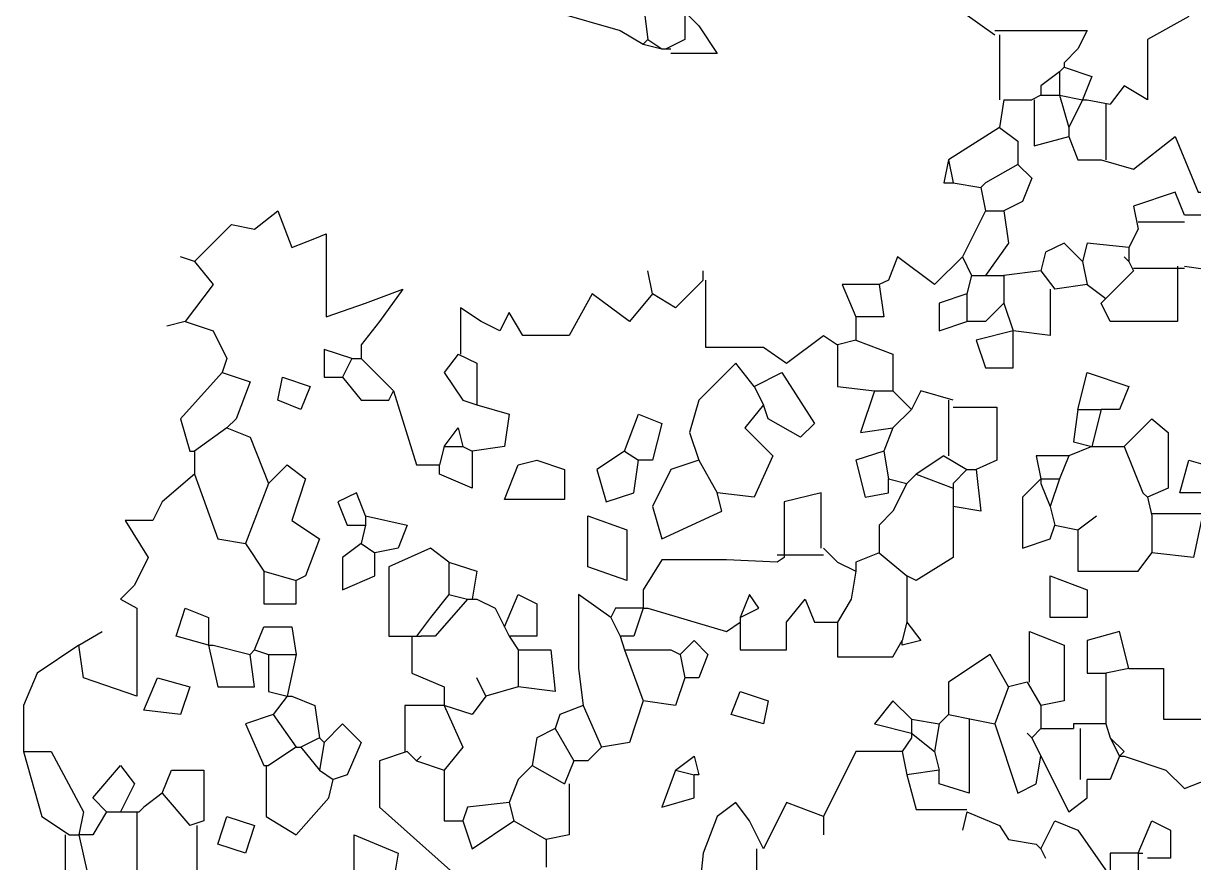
# Model space of a CAD drawing. Header units: metres. Extents: x -3.5 to 3.6, y -0.1 to 12.6.
# Drawn here: x -2.461 to -0.533, y 8.847 to 10.23 of the extents above; entities that cross this region are included whole.
import ezdxf

# ---------------------------------------------------------------- set-up
doc = ezdxf.new("R2010")
doc.units = ezdxf.units.M
doc.header["$LTSCALE"] = 0.2

msp = doc.modelspace()

# ---------------------------------------------------------------- linework, layer by layer
at = {"linetype": 'Continuous', "flags": 128}
for points in [[(-1.3792, 10.2794), (-1.4402, 10.2641), (-1.4326, 10.2032)], [(-0.9601, 10.2946), (-0.9754, 10.2641), (-0.9144, 10.2489), (-0.8611, 10.2108)], [(-1.585, 10.2489), (-1.4783, 10.2184), (-1.4402, 10.1956)], [(-1.3716, 10.2489), (-1.3716, 10.2032), (-1.4021, 10.1879)], [(-1.3716, 10.2489), (-1.3487, 10.226), (-1.3183, 10.1803), (-1.3945, 10.1803)], [(-0.541, 10.2413), (-0.6096, 10.2032), (-0.6096, 10.1041), (-0.6477, 10.127), (-0.6706, 10.0965)], [(-0.8611, 10.2184), (-0.7087, 10.2184), (-0.7239, 10.1879), (-0.7468, 10.1651), (-0.7468, 10.1575)], [(-1.4326, 10.2032), (-1.4402, 10.1956)], [(-1.4326, 10.2032), (-1.4097, 10.1879)], [(-0.8534, 10.2108), (-0.8534, 10.1041)], [(-1.4402, 10.1956), (-1.4097, 10.1879)], [(-1.4097, 10.1879), (-1.4021, 10.1879)], [(-1.4021, 10.1879), (-1.3945, 10.1879)], [(-0.7544, 10.1498), (-0.7849, 10.127), (-0.7849, 10.1117)], [(-0.7468, 10.1575), (-0.7544, 10.1498)], [(-0.7544, 10.1498), (-0.7544, 10.1117)], [(-0.7468, 10.1575), (-0.701, 10.1422), (-0.7163, 10.1041)], [(-0.8458, 10.1041), (-0.8534, 10.0584)], [(-0.8458, 10.1041), (-0.8001, 10.1041)], [(-0.7849, 10.1117), (-0.8001, 10.1041)], [(-0.7963, 10.1041), (-0.7963, 10.0279), (-0.7391, 10.0432)], [(-0.7849, 10.1117), (-0.7544, 10.1117)], [(-0.7544, 10.1117), (-0.7163, 10.1041)], [(-0.7544, 10.1117), (-0.7391, 10.0584)], [(-0.7163, 10.1041), (-0.7391, 10.0584)], [(-0.7163, 10.1041), (-0.7087, 10.1041)], [(-0.7087, 10.1041), (-0.6706, 10.0965)], [(-0.6782, 10.0965), (-0.6782, 10.0051)], [(-0.8534, 10.0584), (-0.9373, 10.0051)], [(-0.8534, 10.0584), (-0.823, 10.0355), (-0.823, 9.9974)], [(-0.7391, 10.0584), (-0.7391, 10.0432)], [(-0.7391, 10.0432), (-0.7239, 10.0051), (-0.6858, 10.0051)], [(-0.6858, 10.0051), (-0.6325, 9.9898), (-0.5639, 10.0432), (-0.5258, 9.9517), (-0.4801, 9.9517)], [(-0.9373, 10.0051), (-0.9449, 9.967), (-0.9296, 9.967)], [(-0.9373, 10.0051), (-0.9296, 9.967)], [(-0.823, 9.9974), (-0.8763, 9.967), (-0.8839, 9.9593)], [(-0.823, 9.9974), (-0.8001, 9.9746), (-0.8153, 9.9365), (-0.8458, 9.9212)], [(-0.9296, 9.967), (-0.8839, 9.9593)], [(-0.8839, 9.9593), (-0.8763, 9.9212)], [(-0.5486, 9.9136), (-0.5639, 9.9517), (-0.6325, 9.9289), (-0.6248, 9.8908)], [(-0.4801, 9.9517), (-0.5029, 9.9136), (-0.5486, 9.9136)], [(-2.1793, 9.8374), (-2.1336, 9.8831), (-2.1184, 9.8984), (-2.0803, 9.8908), (-2.0422, 9.9212), (-2.0193, 9.8603), (-1.9812, 9.8755), (-1.9622, 9.8831), (-1.9622, 9.746), (-1.8974, 9.7688), (-1.8364, 9.7917), (-1.8745, 9.7384), (-1.905, 9.7003), (-1.905, 9.6774)], [(-0.8763, 9.9212), (-0.9144, 9.845)], [(-0.8763, 9.9212), (-0.8458, 9.9212)], [(-0.8458, 9.9212), (-0.8382, 9.8679), (-0.8763, 9.8146)], [(-0.6248, 9.8908), (-0.6401, 9.8603)], [(-0.5486, 9.9022), (-0.6248, 9.9022)], [(-0.7163, 9.8374), (-0.7468, 9.8679), (-0.7772, 9.8527), (-0.7849, 9.8222)], [(-0.6401, 9.8603), (-0.7087, 9.8679), (-0.7163, 9.8374)], [(-0.6401, 9.8603), (-0.6401, 9.8374)], [(-2.1793, 9.8374), (-2.2022, 9.845)], [(-2.1793, 9.8374), (-2.1488, 9.7993), (-2.1946, 9.7384)], [(-0.9144, 9.845), (-0.9601, 9.7993), (-1.0211, 9.845), (-1.0363, 9.8069), (-1.0516, 9.7993)], [(-0.9144, 9.845), (-0.8992, 9.8146)], [(-0.7163, 9.8374), (-0.7087, 9.7993)], [(-0.6401, 9.8374), (-0.6477, 9.845)], [(-0.6401, 9.8374), (-0.6325, 9.8222)], [(-1.4249, 9.7841), (-1.4326, 9.8222)], [(-1.3411, 9.8069), (-1.3411, 9.8222)], [(-0.8992, 9.8146), (-0.9068, 9.7841)], [(-0.8992, 9.8146), (-0.8763, 9.8146)], [(-0.8763, 9.8146), (-0.8458, 9.8146)], [(-0.7849, 9.8222), (-0.8458, 9.8146)], [(-0.8458, 9.8146), (-0.8458, 9.7688)], [(-0.7849, 9.8222), (-0.762, 9.7917)], [(-0.5601, 9.8298), (-0.5601, 9.7384), (-0.6706, 9.7384), (-0.6858, 9.7688), (-0.6782, 9.7765)], [(-0.6325, 9.8222), (-0.6782, 9.7765)], [(-0.5486, 9.826), (-0.6325, 9.826)], [(-0.5486, 9.8298), (-0.4953, 9.8222), (-0.4801, 9.7841), (-0.4343, 9.7841), (-0.4191, 9.7993)], [(-1.3411, 9.8069), (-1.3868, 9.7612), (-1.4249, 9.7841)], [(-1.3373, 9.8069), (-1.3373, 9.6965), (-1.2421, 9.6965), (-1.204, 9.6698), (-1.143, 9.7155), (-1.1201, 9.7003)], [(-1.0516, 9.7993), (-1.1125, 9.7993), (-1.0897, 9.746)], [(-1.0516, 9.7993), (-1.0439, 9.746), (-1.0897, 9.746)], [(-0.7087, 9.7993), (-0.762, 9.7917)], [(-0.7087, 9.7993), (-0.6782, 9.7765)], [(-1.4249, 9.7841), (-1.463, 9.7384), (-1.524, 9.7841), (-1.5621, 9.7155), (-1.6383, 9.7155), (-1.6612, 9.7536), (-1.6764, 9.7231), (-1.7069, 9.7384), (-1.7412, 9.7612), (-1.7412, 9.685)], [(-0.9068, 9.7841), (-0.9525, 9.7688), (-0.9525, 9.7231), (-0.9068, 9.7384)], [(-0.9068, 9.7841), (-0.9068, 9.7384)], [(-0.7696, 9.7917), (-0.7696, 9.7155), (-0.8306, 9.7231)], [(-0.8458, 9.7688), (-0.8763, 9.7384), (-0.9068, 9.7384)], [(-0.8458, 9.7688), (-0.8306, 9.7231)], [(-2.1946, 9.7384), (-2.225, 9.7307)], [(-2.1946, 9.7384), (-2.1488, 9.7231), (-2.126, 9.6774), (-2.1336, 9.6545)], [(-1.0897, 9.746), (-1.0897, 9.7079)], [(-0.8306, 9.7231), (-0.8915, 9.7079), (-0.8763, 9.6622), (-0.8306, 9.6622), (-0.8306, 9.7231)], [(-1.0897, 9.7079), (-1.1201, 9.7003)], [(-1.1201, 9.7003), (-1.1201, 9.6317), (-1.0592, 9.6241)], [(-1.0897, 9.7079), (-1.0287, 9.685), (-1.0287, 9.6241)], [(-1.9202, 9.6774), (-1.966, 9.6926), (-1.966, 9.6469), (-1.9355, 9.6469)], [(-1.745, 9.685), (-1.7678, 9.6545), (-1.7374, 9.6088), (-1.7145, 9.6012)], [(-1.745, 9.685), (-1.7145, 9.6698), (-1.7145, 9.6012)], [(-1.9202, 9.6774), (-1.9355, 9.6469)], [(-1.9202, 9.6774), (-1.905, 9.6774)], [(-1.905, 9.6774), (-1.8517, 9.6241)], [(-1.2573, 9.6317), (-1.2878, 9.6698), (-1.3259, 9.6317), (-1.3487, 9.6088), (-1.364, 9.5555), (-1.3487, 9.5098)], [(-2.1336, 9.6545), (-2.2022, 9.5783), (-2.1869, 9.525), (-2.1793, 9.525)], [(-2.1336, 9.6545), (-2.0879, 9.6393), (-2.1107, 9.5783), (-2.126, 9.5631)], [(-2.0345, 9.6469), (-1.9888, 9.6317), (-2.0041, 9.5936), (-2.0422, 9.6088), (-2.0345, 9.6469)], [(-1.9355, 9.6469), (-1.905, 9.6088), (-1.8593, 9.6088), (-1.8517, 9.6241)], [(-1.2573, 9.6317), (-1.2116, 9.6545), (-1.1582, 9.5707), (-1.1811, 9.5479), (-1.2344, 9.5783), (-1.2421, 9.6012)], [(-0.7239, 9.5936), (-0.7087, 9.6545), (-0.6401, 9.6317), (-0.6553, 9.5936), (-0.6858, 9.5936)], [(-1.8517, 9.6241), (-1.8136, 9.5021), (-1.7755, 9.5021)], [(-1.2573, 9.6317), (-1.2421, 9.6012)], [(-1.0592, 9.6241), (-1.082, 9.5555), (-1.0287, 9.5631)], [(-1.0592, 9.6241), (-1.0287, 9.6241)], [(-1.0287, 9.6241), (-0.9982, 9.5936)], [(-0.9296, 9.6088), (-0.983, 9.6241), (-0.9982, 9.5936)], [(-1.7145, 9.6012), (-1.6612, 9.586), (-1.6688, 9.5326), (-1.7221, 9.525)], [(-1.2421, 9.6012), (-1.2725, 9.5631), (-1.2268, 9.5174), (-1.2573, 9.4488), (-1.3183, 9.4564)], [(-0.9373, 9.6088), (-0.9373, 9.5174)], [(-1.4707, 9.525), (-1.4478, 9.586), (-1.4097, 9.5707), (-1.4249, 9.5098), (-1.4478, 9.5098)], [(-0.9982, 9.5936), (-1.0287, 9.5631)], [(-0.9296, 9.5974), (-0.8573, 9.5974), (-0.8573, 9.5098), (-0.8915, 9.4945)], [(-0.7239, 9.5936), (-0.7315, 9.5402), (-0.701, 9.5326)], [(-0.7239, 9.5936), (-0.6858, 9.5936)], [(-0.6858, 9.5936), (-0.701, 9.5326)], [(-2.126, 9.5631), (-2.1793, 9.525)], [(-2.126, 9.5631), (-2.0879, 9.5479), (-2.0574, 9.4717)], [(-1.7678, 9.5326), (-1.745, 9.5631), (-1.7374, 9.5326)], [(-1.0287, 9.5631), (-1.0439, 9.525)], [(-0.6477, 9.5326), (-0.602, 9.5783), (-0.5753, 9.5555), (-0.5753, 9.464), (-0.6096, 9.4488)], [(-2.1793, 9.525), (-2.1793, 9.4869)], [(-1.7678, 9.5326), (-1.7755, 9.5021)], [(-1.7221, 9.525), (-1.7221, 9.464), (-1.7755, 9.4869), (-1.7755, 9.5021)], [(-1.7678, 9.5326), (-1.7374, 9.5326)], [(-1.7374, 9.5326), (-1.7221, 9.525)], [(-1.4707, 9.525), (-1.5164, 9.4945), (-1.5011, 9.4412), (-1.4554, 9.4564), (-1.4478, 9.5098)], [(-1.4707, 9.525), (-1.4478, 9.5098)], [(-1.0439, 9.525), (-1.0897, 9.5098), (-1.0744, 9.4488), (-1.0363, 9.4564), (-1.0363, 9.4793)], [(-1.0439, 9.525), (-1.0363, 9.4793)], [(-0.701, 9.5326), (-0.7391, 9.5174)], [(-0.701, 9.5326), (-0.6934, 9.5326)], [(-0.6934, 9.5326), (-0.6477, 9.5326)], [(-0.6477, 9.5326), (-0.6172, 9.4564), (-0.6096, 9.4488)], [(-1.6154, 9.5098), (-1.5697, 9.4945), (-1.5697, 9.445), (-1.6688, 9.445), (-1.6459, 9.5021), (-1.6154, 9.5098)], [(-1.3487, 9.5098), (-1.3945, 9.4945), (-1.4249, 9.4336), (-1.4097, 9.3802), (-1.3106, 9.4259), (-1.3183, 9.4564)], [(-1.3487, 9.5098), (-1.3183, 9.4564)], [(-0.9449, 9.5174), (-0.9906, 9.4869)], [(-0.9449, 9.5174), (-0.9068, 9.4945)], [(-0.7391, 9.5174), (-0.7925, 9.5174), (-0.7849, 9.4793)], [(-0.7391, 9.5174), (-0.7544, 9.4793)], [(-0.541, 9.5098), (-0.4877, 9.4945), (-0.5029, 9.4564), (-0.5563, 9.4564), (-0.541, 9.5098)], [(-2.1793, 9.4869), (-2.2327, 9.4412), (-2.2479, 9.4107), (-2.2936, 9.4107), (-2.2555, 9.3497), (-2.2784, 9.304), (-2.3012, 9.2812), (-2.2746, 9.2659), (-2.2746, 9.1211), (-2.3622, 9.1516), (-2.3698, 9.205)], [(-2.1793, 9.4869), (-2.1412, 9.3802), (-2.0955, 9.3726)], [(-2.0574, 9.4717), (-2.0269, 9.5021), (-1.9964, 9.4793), (-2.0193, 9.4107), (-1.9736, 9.3802), (-1.9964, 9.3193), (-2.0117, 9.3116)], [(-0.9906, 9.4869), (-1.0058, 9.4717)], [(-0.9906, 9.4869), (-0.9296, 9.464)], [(-0.9068, 9.4945), (-0.9296, 9.4717), (-0.9296, 9.464)], [(-0.8915, 9.4945), (-0.8839, 9.4259), (-0.9296, 9.4336)], [(-0.9068, 9.4945), (-0.8915, 9.4945)], [(-2.0574, 9.4717), (-2.0955, 9.3726)], [(-1.0058, 9.4717), (-1.0287, 9.4259), (-1.0516, 9.4031), (-1.0516, 9.3574)], [(-1.0363, 9.4793), (-1.0058, 9.4717)], [(-0.7849, 9.4793), (-0.8153, 9.4488), (-0.8153, 9.365), (-0.7696, 9.3802), (-0.762, 9.4031)], [(-0.7849, 9.4793), (-0.7544, 9.4793)], [(-0.7849, 9.4793), (-0.7849, 9.4717)], [(-0.7849, 9.4717), (-0.7696, 9.4336)], [(-0.7544, 9.4793), (-0.7696, 9.4336)], [(-1.8974, 9.4183), (-1.9126, 9.4564), (-1.9431, 9.4412), (-1.9279, 9.4031), (-1.8974, 9.4031)], [(-1.1468, 9.365), (-1.1468, 9.4564), (-1.2078, 9.4412), (-1.2078, 9.3497), (-1.2192, 9.3421)], [(-0.9296, 9.464), (-0.9296, 9.4336)], [(-0.6096, 9.4488), (-0.602, 9.4183)], [(-0.9296, 9.4336), (-0.9296, 9.3497), (-0.9906, 9.3116), (-1.0058, 9.3193)], [(-0.7696, 9.4336), (-0.762, 9.4031)], [(-1.8974, 9.4183), (-1.8288, 9.4031), (-1.844, 9.365), (-1.8821, 9.3574)], [(-1.8974, 9.4183), (-1.8974, 9.4107)], [(-1.8974, 9.4107), (-1.8974, 9.4031)], [(-1.5316, 9.4183), (-1.4669, 9.3955), (-1.4669, 9.3116), (-1.5316, 9.3345), (-1.5316, 9.4183)], [(-0.7239, 9.3955), (-0.6934, 9.4183)], [(-0.602, 9.4221), (-0.5182, 9.4221), (-0.5334, 9.3497), (-0.602, 9.3574)], [(-0.602, 9.4183), (-0.602, 9.3574)], [(-1.8974, 9.4031), (-1.905, 9.3726)], [(-0.762, 9.4031), (-0.7239, 9.3955)], [(-0.7239, 9.3955), (-0.7239, 9.3269), (-0.6248, 9.3269), (-0.602, 9.3574)], [(-2.0955, 9.3726), (-2.065, 9.3269)], [(-1.905, 9.3726), (-1.9355, 9.3497), (-1.9355, 9.2964), (-1.8821, 9.3193), (-1.8821, 9.3574)], [(-1.905, 9.3726), (-1.8821, 9.3574)], [(-1.7602, 9.3421), (-1.7907, 9.365), (-1.8593, 9.3345), (-1.8593, 9.2202), (-1.8212, 9.2202)], [(-1.143, 9.3536), (-1.2192, 9.3536)], [(-1.143, 9.365), (-1.1201, 9.3421), (-1.0897, 9.3269)], [(-1.0516, 9.3574), (-1.0897, 9.3421), (-1.0897, 9.3269)], [(-1.0516, 9.3574), (-1.0058, 9.3193)], [(-1.7602, 9.3421), (-1.7145, 9.3269), (-1.7221, 9.2812)], [(-1.7602, 9.3421), (-1.7602, 9.2888)], [(-1.2192, 9.3421), (-1.303, 9.3459), (-1.4097, 9.3459), (-1.4402, 9.2964), (-1.4402, 9.2659)], [(-2.065, 9.3269), (-2.0117, 9.3116)], [(-2.065, 9.3269), (-2.065, 9.2735), (-2.0117, 9.2735), (-2.0117, 9.3116)], [(-1.0897, 9.3269), (-1.0973, 9.2812), (-1.1201, 9.2431)], [(-1.0058, 9.3193), (-1.0058, 9.2431)], [(-0.7696, 9.3193), (-0.7087, 9.2964), (-0.7087, 9.2507), (-0.7696, 9.2507), (-0.7696, 9.3193)], [(-1.7602, 9.2888), (-1.7907, 9.2507), (-1.8136, 9.2202)], [(-1.7297, 9.2812), (-1.7831, 9.2202), (-1.8059, 9.2202)], [(-1.7602, 9.2888), (-1.7297, 9.2812)], [(-1.7297, 9.2812), (-1.7221, 9.2812)], [(-1.7221, 9.2812), (-1.7145, 9.2812)], [(-1.7145, 9.2812), (-1.684, 9.2659), (-1.6688, 9.2354)], [(-1.6688, 9.2354), (-1.6459, 9.2888), (-1.6154, 9.2735), (-1.6154, 9.2202), (-1.6612, 9.2202)], [(-1.4935, 9.2507), (-1.5469, 9.2888), (-1.5469, 9.2507), (-1.5469, 9.1669), (-1.5392, 9.1059)], [(-1.2802, 9.2507), (-1.2497, 9.2659), (-1.2649, 9.2888), (-1.2802, 9.2507)], [(-1.2802, 9.2431), (-1.2802, 9.1973), (-1.204, 9.1973), (-1.204, 9.2431), (-1.1735, 9.2812), (-1.1582, 9.2431), (-1.1201, 9.2431)], [(-2.1565, 9.205), (-2.2098, 9.2202), (-2.1946, 9.2659), (-2.1565, 9.2507), (-2.1565, 9.205)], [(-1.4402, 9.2659), (-1.4859, 9.2659), (-1.4935, 9.2507)], [(-1.4402, 9.2659), (-1.4554, 9.2202), (-1.4783, 9.2202)], [(-1.4402, 9.2659), (-1.4326, 9.2659)], [(-1.4326, 9.2659), (-1.303, 9.2278), (-1.2802, 9.2431)], [(-2.0803, 9.1973), (-2.065, 9.2354), (-2.0193, 9.2354), (-2.0117, 9.1897)], [(-1.6688, 9.2354), (-1.6612, 9.2202)], [(-1.4935, 9.2507), (-1.4783, 9.2202)], [(-1.2802, 9.2507), (-1.2802, 9.2431)], [(-1.1201, 9.2431), (-1.1201, 9.1859), (-1.0287, 9.1859), (-1.0135, 9.2126)], [(-1.0058, 9.2431), (-0.983, 9.2126), (-1.0135, 9.205), (-1.0135, 9.2126)], [(-1.0058, 9.2431), (-1.0135, 9.2126)], [(-2.3698, 9.205), (-2.3317, 9.2278)], [(-1.8212, 9.2202), (-1.8136, 9.2202)], [(-1.8212, 9.2202), (-1.8212, 9.1592), (-1.7678, 9.1364), (-1.7678, 9.1059)], [(-1.8136, 9.2202), (-1.8059, 9.2202)], [(-1.6612, 9.2202), (-1.6459, 9.1973)], [(-1.4783, 9.2202), (-1.4707, 9.1973)], [(-0.8039, 9.144), (-0.8039, 9.2278), (-0.7468, 9.205), (-0.7468, 9.1135), (-0.7849, 9.1059)], [(-0.6401, 9.1669), (-0.6553, 9.2278), (-0.7087, 9.2126), (-0.7087, 9.1592), (-0.6782, 9.1592)], [(-2.3698, 9.205), (-2.4384, 9.1592), (-2.4613, 9.1059), (-2.4613, 9.0297)], [(-2.1565, 9.205), (-2.1488, 9.205)], [(-2.1565, 9.205), (-2.1412, 9.1364), (-2.0803, 9.1364), (-2.0879, 9.1897)], [(-2.1488, 9.205), (-2.0879, 9.1897)], [(-2.0803, 9.1973), (-2.0879, 9.1897)], [(-2.0803, 9.1973), (-2.0574, 9.1897)], [(-1.6459, 9.1973), (-1.6459, 9.1364)], [(-1.6459, 9.1973), (-1.5926, 9.1973), (-1.585, 9.1288), (-1.6459, 9.1364)], [(-1.4707, 9.1973), (-1.4402, 9.1135)], [(-1.4707, 9.1973), (-1.3945, 9.1973), (-1.3792, 9.1897)], [(-1.3792, 9.1897), (-1.3564, 9.2126), (-1.3335, 9.1897), (-1.3487, 9.1516), (-1.3716, 9.1516)], [(-2.0574, 9.1897), (-2.0117, 9.1897)], [(-2.0574, 9.1897), (-2.0574, 9.1288), (-2.0269, 9.1211)], [(-2.0117, 9.1897), (-2.0269, 9.1211)], [(-1.3792, 9.1897), (-1.3716, 9.1516)], [(-0.8382, 9.1364), (-0.8687, 9.1897), (-0.9373, 9.144), (-0.9373, 9.0907)], [(-0.6401, 9.1669), (-0.6782, 9.1592)], [(-0.6782, 9.1592), (-0.6782, 9.0754)], [(-0.6401, 9.1669), (-0.5829, 9.1669), (-0.5829, 9.083), (-0.5029, 9.083), (-0.5029, 9.0373)], [(-2.2403, 9.1516), (-2.1869, 9.1364), (-2.2022, 9.0907), (-2.2631, 9.0983), (-2.2403, 9.1516)], [(-1.6993, 9.1211), (-1.7145, 9.1516)], [(-1.3716, 9.1516), (-1.3868, 9.1059), (-1.4402, 9.1135)], [(-0.8077, 9.144), (-0.8382, 9.1364)], [(-0.8077, 9.144), (-0.7849, 9.1059)], [(-2.0269, 9.1211), (-2.0498, 9.0907)], [(-2.0269, 9.1211), (-2.0193, 9.1211)], [(-2.0193, 9.1211), (-1.9812, 9.1059), (-1.9736, 9.0526)], [(-1.6993, 9.1211), (-1.7221, 9.0907), (-1.7678, 9.1059)], [(-1.6459, 9.1364), (-1.6993, 9.1211)], [(-1.2802, 9.1288), (-1.2344, 9.1135), (-1.2421, 9.0754), (-1.2954, 9.0907), (-1.2802, 9.1288)], [(-0.8382, 9.1364), (-0.8611, 9.0754)], [(-1.7678, 9.1059), (-1.8326, 9.1059), (-1.8326, 9.0297)], [(-1.7678, 9.1059), (-1.7374, 9.0373), (-1.7678, 8.9992)], [(-1.5392, 9.1059), (-1.5773, 9.0907), (-1.585, 9.0678)], [(-1.5392, 9.1059), (-1.5088, 9.0373)], [(-1.4402, 9.1135), (-1.463, 9.0449), (-1.5088, 9.0373)], [(-0.9982, 9.083), (-1.0287, 9.1135), (-1.0592, 9.0754), (-0.9982, 9.0602)], [(-0.7849, 9.1059), (-0.7849, 9.0678)], [(-2.0498, 9.0907), (-2.0955, 9.0754), (-2.065, 9.0068), (-2.0574, 9.0068)], [(-2.0498, 9.0907), (-2.0117, 9.0373)], [(-0.9982, 9.083), (-0.9525, 9.0754)], [(-0.9982, 9.083), (-0.9982, 9.0602)], [(-0.9373, 9.0907), (-0.9525, 9.0754)], [(-0.903, 9.083), (-0.903, 8.9611), (-0.9525, 8.9764), (-0.9525, 8.9992)], [(-0.9373, 9.0907), (-0.8992, 9.083)], [(-0.8992, 9.083), (-0.8611, 9.0754)], [(-1.966, 9.0449), (-1.9355, 9.0754), (-1.905, 9.0449), (-1.9279, 8.9916), (-1.9507, 8.984)], [(-1.585, 9.0678), (-1.6154, 9.0526), (-1.6231, 9.0068)], [(-1.585, 9.0678), (-1.5545, 9.0145)], [(-0.9525, 9.0754), (-0.9601, 9.0297)], [(-0.8611, 9.0754), (-0.823, 8.9611), (-0.7925, 8.9764), (-0.7849, 9.0221)], [(-0.7849, 9.0678), (-0.8001, 9.0526)], [(-0.7849, 9.0678), (-0.7315, 9.0678)], [(-0.6782, 9.0754), (-0.7315, 9.0754), (-0.7315, 9.0678)], [(-0.7201, 9.0678), (-0.7201, 8.984)], [(-0.6782, 9.0754), (-0.6706, 9.0526)], [(-1.9736, 9.0526), (-2.0041, 9.0373)], [(-1.9736, 9.0526), (-1.966, 9.0449)], [(-1.966, 9.0449), (-1.9736, 8.9992)], [(-0.9982, 9.0526), (-1.0135, 9.0297)], [(-0.9982, 9.0602), (-0.9982, 9.0526)], [(-0.9982, 9.0602), (-0.9601, 9.0297)], [(-0.8001, 9.0526), (-0.8077, 9.0602)], [(-0.8001, 9.0526), (-0.7849, 9.0221)], [(-0.6706, 9.0526), (-0.6477, 9.0297), (-0.6553, 9.0221)], [(-0.6706, 9.0526), (-0.6553, 9.0221)], [(-2.4613, 9.0297), (-2.4308, 8.923), (-2.3851, 8.8925)], [(-2.4613, 9.0297), (-2.4155, 9.0297), (-2.3622, 8.9306), (-2.3698, 8.8925)], [(-2.0117, 9.0373), (-2.0574, 9.0068)], [(-2.0117, 9.0373), (-2.0041, 9.0373)], [(-2.0041, 9.0373), (-1.9736, 8.9992)], [(-1.8288, 9.0297), (-1.8745, 9.0145), (-1.8745, 8.9383), (-1.6612, 8.7478)], [(-1.8288, 9.0297), (-1.8136, 9.0145)], [(-1.5088, 9.0373), (-1.5316, 9.0145), (-1.5545, 9.0145)], [(-1.0135, 9.0297), (-1.0897, 9.0297), (-1.143, 8.923)], [(-1.0135, 9.0297), (-1.0058, 8.9916)], [(-0.9601, 9.0297), (-0.9525, 8.9992)], [(-2.3241, 8.9306), (-2.347, 8.9535), (-2.3012, 9.0068), (-2.2784, 8.9764), (-2.3012, 8.9306)], [(-2.0612, 9.0068), (-2.0612, 8.923), (-2.0117, 8.8925), (-1.9583, 8.9535), (-1.9507, 8.984)], [(-1.8136, 9.0145), (-1.8059, 9.0221)], [(-1.8136, 9.0145), (-1.7678, 8.9992)], [(-1.6231, 9.0068), (-1.6459, 8.984), (-1.6612, 8.9459)], [(-1.6231, 9.0068), (-1.5697, 8.9764)], [(-1.5545, 9.0145), (-1.5697, 8.9764)], [(-1.3868, 8.9992), (-1.3564, 9.0221), (-1.3487, 8.9916), (-1.3564, 8.9916)], [(-0.7849, 9.0221), (-0.7391, 8.9306), (-0.7087, 8.9535), (-0.7087, 8.984)], [(-0.6553, 9.0221), (-0.6706, 8.984), (-0.7087, 8.984)], [(-0.6553, 9.0221), (-0.6477, 9.0221)], [(-0.6477, 9.0221), (-0.5791, 8.9992), (-0.5486, 8.9687), (-0.5105, 8.984)], [(-2.2327, 8.9611), (-2.2174, 8.9992), (-2.1641, 8.9992), (-2.1641, 8.9154), (-2.1869, 8.9078)], [(-1.9736, 8.9992), (-1.9507, 8.984)], [(-1.7678, 8.9992), (-1.7678, 8.9154), (-1.7374, 8.9154)], [(-1.3868, 8.9992), (-1.4097, 8.9383), (-1.3564, 8.9535), (-1.3564, 8.9916)], [(-1.3868, 8.9992), (-1.3564, 8.9916)], [(-0.9525, 8.9992), (-1.0058, 8.9916)], [(-1.0058, 8.9916), (-0.9906, 8.9345), (-0.9068, 8.9345)], [(-1.5621, 8.9764), (-1.5621, 8.8925), (-1.6002, 8.8849)], [(-2.2327, 8.9611), (-2.2631, 8.9383), (-2.2708, 8.9306)], [(-2.2327, 8.9611), (-2.1869, 8.9078)], [(-1.6612, 8.9459), (-1.7297, 8.9383), (-1.7374, 8.9154)], [(-1.6612, 8.9459), (-1.6535, 8.9154)], [(-1.2421, 8.8697), (-1.2649, 8.9154), (-1.2878, 8.9459), (-1.3183, 8.923), (-1.3411, 8.8621), (-1.3487, 8.7935)], [(-1.143, 8.923), (-1.204, 8.9459), (-1.2421, 8.8697)], [(-2.3241, 8.9306), (-2.347, 8.8925), (-2.3698, 8.8925)], [(-2.3241, 8.9306), (-2.3012, 8.9306)], [(-2.3012, 8.9306), (-2.2708, 8.9306)], [(-2.2746, 8.9306), (-2.2746, 8.8163)], [(-0.9068, 8.9306), (-0.9144, 8.9002)], [(-0.9068, 8.9306), (-0.8534, 8.9078), (-0.8382, 8.8849), (-0.7925, 8.8773), (-0.7849, 8.8697)], [(-2.1755, 8.9078), (-2.1755, 8.8316)], [(-2.126, 8.923), (-2.0803, 8.9078), (-2.0955, 8.8621), (-2.1412, 8.8773), (-2.126, 8.923)], [(-1.7374, 8.9154), (-1.7221, 8.8697), (-1.6535, 8.9154)], [(-1.6535, 8.9154), (-1.6002, 8.8849)], [(-1.143, 8.923), (-1.143, 8.8925)], [(-0.7849, 8.8697), (-0.762, 8.9154), (-0.7239, 8.9002), (-0.6706, 8.824)], [(-0.6248, 8.8621), (-0.602, 8.9154), (-0.5715, 8.9002), (-0.5715, 8.8544), (-0.6096, 8.8544)], [(-2.3927, 8.8925), (-2.3927, 8.8163)], [(-2.3851, 8.8925), (-2.3698, 8.8925)], [(-2.3698, 8.8925), (-2.3546, 8.824)], [(-1.8517, 8.8163), (-1.9164, 8.8163), (-1.9164, 8.8925), (-1.844, 8.8621), (-1.8517, 8.8163)], [(-1.6002, 8.8849), (-1.6002, 8.8392)], [(-1.2535, 8.8697), (-1.2535, 8.7325), (-1.303, 8.6944)], [(-0.7849, 8.8697), (-0.7772, 8.8544)], [(-0.6248, 8.8621), (-0.6706, 8.8621), (-0.6706, 8.824)], [(-0.6248, 8.8621), (-0.6172, 8.8621)], [(-0.6248, 8.8621), (-0.6248, 8.8163)]]:
    msp.add_lwpolyline(points, dxfattribs=at)

doc.saveas('drawing.dxf')
